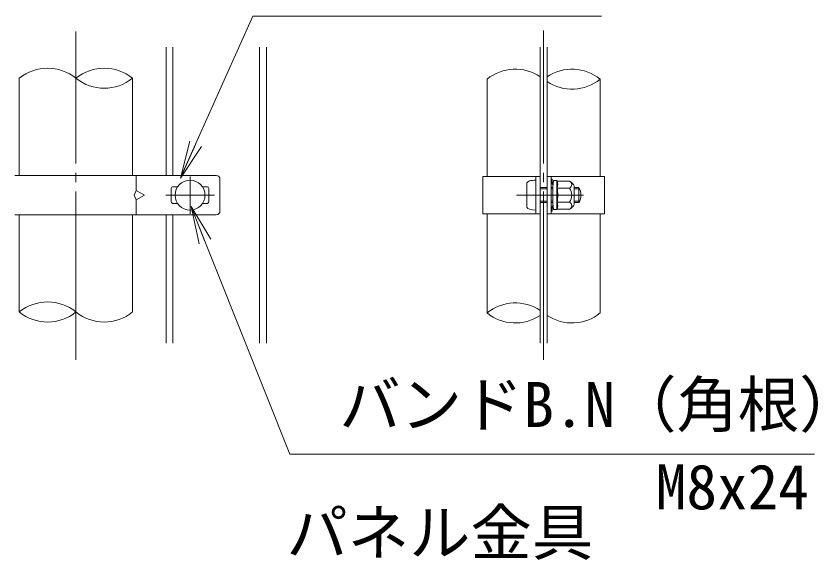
# Model space of a CAD drawing. Units: millimetres, scale not verified. Extents: x -4200 to 4200, y -2970 to 2970.
# Drawn here: x 1164 to 2021, y 201 to 783 of the extents above; entities that cross this region are included whole.
import ezdxf
from ezdxf.enums import TextEntityAlignment as Align

# ---------------------------------------------------------------- set-up
doc = ezdxf.new("R2010")
doc.units = ezdxf.units.MM
doc.header["$LTSCALE"] = 10
doc.linetypes.add('LONG_CHAIN', pattern=[21, 18, -1, 1, -1])
for name, color, linetype, lineweight in [('0-3_D-STR1', 1, 'Continuous', 9), ('0-4_D-BMK', 2, 'LONG_CHAIN', 9), ('0-5_D-STR-DIM', 7, 'Continuous', 9), ('0-6_0', 7, 'Continuous', 9), ('0-8_D-STR2', 7, 'Continuous', 9), ('0-9_D-STR3', 3, 'Continuous', 9), ('0-D_D-STR-TXT', 7, 'Continuous', 9)]:
    doc.layers.add(name, color=color, linetype=linetype, lineweight=lineweight)
doc.styles.add('ＭＳ ゴシック', font='')
doc.styles.get('ＭＳ ゴシック').set_extended_font_data('MS Gothic')

# ---------------------------------------------------------------- blocks, each defined once
blk = doc.blocks.new('_Open')
at = {"layer": '0-6_0'}
blk.add_line((-10, 1.667), (0, 0), dxfattribs=at)
blk.add_lwpolyline([(-10, -1.667), (0, 0), (-10, 0)], dxfattribs=at)

msp = doc.modelspace()

# ---------------------------------------------------------------- linework, layer by layer
at = {"layer": '0-3_D-STR1'}
for p, q in [((1167.3, 716.15), (1167.3, 612.15)), ((1288.3, 612.15), (1288.3, 716.15)), ((1667.3, 715.15), (1667.3, 611.15)), ((1788.3, 611.15), (1788.3, 715.15)), ((1167.3, 570.15), (1167.3, 466.15)), ((1288.3, 466.15), (1288.3, 570.15)), ((1667.3, 571.15), (1667.3, 465.15)), ((1788.3, 465.15), (1788.3, 571.15))]:
    msp.add_line(p, q, dxfattribs=at)
at = {"layer": '0-4_D-BMK'}
for p, q in [((1227.8, 415.03), (1227.8, 766.03)), ((1727.8, 415.03), (1727.8, 767.28)), ((1349.8, 611.15), (1349.8, 571.15)), ((1323.8, 591.15), (1375.8, 591.15)), ((1698.96, 591.15), (1770.44, 591.15))]:
    msp.add_line(p, q, dxfattribs=at)
at = {"layer": '0-5_D-STR-DIM'}
for centre, start, end in [((1197.55, 678.83), 50.97549, 129.02451), ((1258.05, 678.83), 50.97549, 129.02451), ((1697.55, 677.83), 56.30864, 129.02451), ((1758.05, 677.83), 50.97549, 123.69136), ((1258.05, 753.48), 230.97549, 309.02451), ((1758.05, 752.48), 236.30864, 309.02451), ((1197.55, 428.83), 50.97549, 129.02451), ((1697.55, 427.83), 56.30864, 129.02451), ((1197.55, 503.48), 230.97549, 309.02451), ((1258.05, 503.48), 230.97549, 309.02451), ((1697.55, 502.48), 230.97549, 303.69136), ((1758.05, 502.48), 236.30864, 309.02451)]:
    msp.add_arc(centre, 48.04, start, end, dxfattribs=at)
at = {"layer": '0-8_D-STR2'}
for p, q in [((1324.2, 612.15), (1324.2, 749.49)), ((1331.4, 612.15), (1331.4, 749.49)), ((1424.2, 432.82), (1424.2, 749.49)), ((1431.4, 432.82), (1431.4, 749.49)), ((1724.2, 432.82), (1724.2, 749.49)), ((1731.4, 432.82), (1731.4, 749.49)), ((1324.2, 432.82), (1324.2, 570.15)), ((1331.4, 432.82), (1331.4, 570.15))]:
    msp.add_line(p, q, dxfattribs=at)
at = {"layer": '0-9_D-STR3'}
for p, q in [((1162.7, 612.15), (1377.8, 612.15)), ((1292.11, 612.15), (1292.11, 596.15)), ((1662.7, 611.15), (1724.2, 611.15)), ((1662.7, 611.15), (1662.7, 571.15)), ((1719.6, 571.15), (1719.6, 611.15)), ((1724.2, 571.15), (1724.2, 611.15)), ((1731.4, 571.15), (1731.4, 611.15)), ((1731.4, 611.15), (1792.9, 611.15)), ((1736, 571.15), (1736, 611.15)), ((1792.9, 611.15), (1792.9, 571.15)), ((1331.8, 600.15), (1336.57, 600.15)), ((1363.03, 600.15), (1367.8, 600.15)), ((1381.8, 608.15), (1381.8, 574.15)), ((1710, 604.15), (1710, 578.15)), ((1719.6, 607.15), (1719.6, 575.15)), ((1736, 608.15), (1736, 605.27)), ((1737, 608.15), (1736, 608.15)), ((1736.37, 604.11), (1737.82, 602.09)), ((1737, 608.15), (1737, 605.27)), ((1737.19, 604.69), (1738.02, 603.53)), ((1737.6, 600.15), (1738.38, 606.48)), ((1737.6, 600.15), (1737.6, 582.15)), ((1741.91, 606.65), (1738.58, 606.65)), ((1742, 591.15), (1742, 606.6)), ((1742.2, 606.17), (1742.11, 606.51)), ((1755.59, 606.17), (1742.2, 606.17)), ((1760.6, 601.15), (1760.6, 581.15)), ((1329.8, 598.15), (1329.8, 584.15)), ((1369.8, 598.15), (1369.8, 584.15)), ((1724.2, 599.15), (1731.4, 599.15)), ((1724.2, 597.8), (1731.4, 597.8)), ((1736, 599.15), (1737.6, 599.15)), ((1736, 597.8), (1737.6, 597.8)), ((1755.59, 598.66), (1742, 598.66)), ((1760.6, 599.15), (1765.6, 599.15)), ((1760.6, 597.8), (1766.25, 597.8)), ((1765.6, 599.15), (1765.6, 583.15)), ((1292.11, 586.15), (1292.11, 570.15)), ((1724.2, 584.51), (1731.4, 584.51)), ((1724.2, 583.15), (1731.4, 583.15)), ((1736, 584.51), (1737.6, 584.51)), ((1736, 583.15), (1737.6, 583.15)), ((1742, 591.15), (1742, 575.7)), ((1755.59, 583.65), (1742, 583.65)), ((1760.6, 584.51), (1766.25, 584.51)), ((1760.6, 583.15), (1765.6, 583.15)), ((1331.8, 582.15), (1336.57, 582.15)), ((1363.03, 582.15), (1367.8, 582.15)), ((1736, 577.03), (1736, 574.15)), ((1736.37, 578.2), (1737.82, 580.21)), ((1737.19, 577.61), (1738.02, 578.77)), ((1737.6, 582.15), (1738.38, 575.83)), ((1741.87, 575.65), (1738.58, 575.65)), ((1755.59, 576.14), (1742.2, 576.14)), ((1162.7, 570.15), (1377.8, 570.15)), ((1662.7, 571.15), (1724.2, 571.15)), ((1731.4, 571.15), (1792.9, 571.15))]:
    msp.add_line(p, q, dxfattribs=at)
msp.add_lwpolyline([(1301.27, 591.15), (1292.11, 596.15), (1290.16, 591.15), (1292.11, 586.15)], close=True, dxfattribs=at)
msp.add_lwpolyline([(1737, 577.03), (1737, 574.15), (1736, 574.15)], dxfattribs=at)
msp.add_circle((1349.8, 591.15), 16, dxfattribs=at)
for centre, radius, start, end in [((1377.8, 608.15), 4, 0, 90), ((1331.8, 598.15), 2, 90, 180), ((1367.8, 598.15), 2, 0, 90), ((1738, 605.27), 2, 180, 215.53768), ((1738, 605.27), 1, 180, 215.53768), ((1737, 601.51), 1, 33.43373, 35.53768), ((1738.58, 606.45), 0.2, 90, 173), ((1741.91, 606.45), 0.2, 15, 90), ((1732.24, 602.41), 10.65, 339.37322, 22.7756), ((1753.56, 602.41), 4.27, 298.45309, 61.54691), ((1747.05, 592.64), 16, 32.13463, 57.68315), ((1700.49, 591.15), 42.38, 0, 10.20031), ((1744.07, 591.15), 13.75, 0, 33.09348), ((1750.6, 591.15), 17, 331.92751, 28.07249), ((1331.8, 584.15), 2, 180, 270), ((1367.8, 584.15), 2, 270, 0), ((1732.24, 579.9), 10.65, 337.2244, 20.62678), ((1700.49, 591.15), 42.38, 349.79969, 0), ((1744.07, 591.15), 13.75, 326.90652, 0), ((1753.56, 579.9), 4.27, 298.45309, 61.54691), ((1738, 577.03), 2, 144.46232, 180), ((1738, 577.03), 1, 144.46232, 180), ((1737, 580.79), 1, 324.46232, 326.56627), ((1738.58, 575.85), 0.2, 187, 270), ((1741.87, 575.85), 0.2, 270, 337.2244), ((1747.05, 589.66), 16, 302.31685, 327.86537), ((1377.8, 574.15), 4, 270, 0)]:
    msp.add_arc(centre, radius, start, end, dxfattribs=at)
for centre, start_param, end_param in [((1719.6, 604.15), 1.570796, 3.141593), ((1719.6, 578.15), 3.141593, 4.712389)]:
    msp.add_ellipse(centre, major_axis=(9.6, 0), ratio=0.3125, start_param=start_param, end_param=end_param, dxfattribs=at)
at = {"layer": '0-D_D-STR-TXT'}
for points in [[(1789.77, 782.69), (1416.77, 782.69), (1340.39, 611.28)], [(2017.19, 314.25), (1456.63, 314.25), (1351.67, 576.98)]]:
    msp.add_lwpolyline(points, dxfattribs=at)

# ---------------------------------------------------------------- block references
at = {"layer": '0-D_D-STR-TXT', "xscale": 4, "yscale": 4}
for p, rotation in [((1339.58, 609.45), 245.98538), ((1350.93, 578.84), 111.7749)]:
    msp.add_blockref('_Open', p, dxfattribs=dict(at, rotation=rotation))

# ---------------------------------------------------------------- texts
at = {"layer": '0-D_D-STR-TXT', "style": 'ＭＳ ゴシック'}
for s, p in [('バンドB.N（角根）', (1509.33, 328.74)), ('M8x24', (1847.73, 240.7)), ('パネル金具', (1452.83, 191.76))]:
    msp.add_text(s, height=48.09, dxfattribs=at).set_placement(p, align=Align.BOTTOM_LEFT)

doc.saveas('drawing.dxf')
